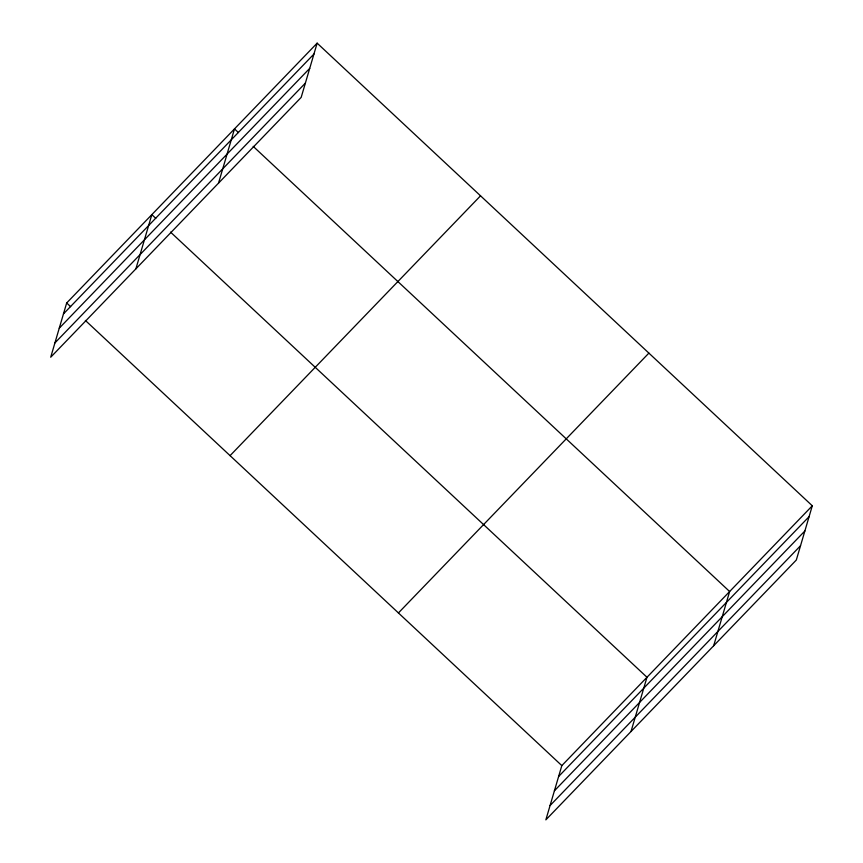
<?xml version="1.0" encoding="UTF-8"?>
<svg xmlns="http://www.w3.org/2000/svg" width="863" height="863" viewBox="0 0 863 863"><rect width="100%" height="100%" fill="white"/><g stroke="black" fill="none" stroke-linecap="round" stroke-linejoin="round"><path stroke-width="1.29" d="M317.142 43.15L66.678 302.978L50.712 357.217L301.176 97.39L317.142 43.15L812.288 505.783L796.322 560.022L545.858 819.85L561.824 765.61L812.288 505.783M135.869 268.878L151.834 214.639L155.772 218.317M218.522 183.139L234.488 128.889L238.425 132.568M631.015 731.511L646.98 677.261L170.54 232.115M713.669 645.761L729.634 591.522L253.193 146.365M63.474 313.884L313.938 54.056M59.256 328.188L309.731 68.36M54.919 342.924L305.394 83.096M230.076 455.642L480.54 195.815M398.426 612.935L648.89 353.107M558.609 776.506L809.073 516.678M554.402 790.81L804.866 530.982M550.065 805.546L800.53 545.718M66.678 302.978L70.615 306.656M85.383 320.453L561.824 765.61"/></g></svg>
